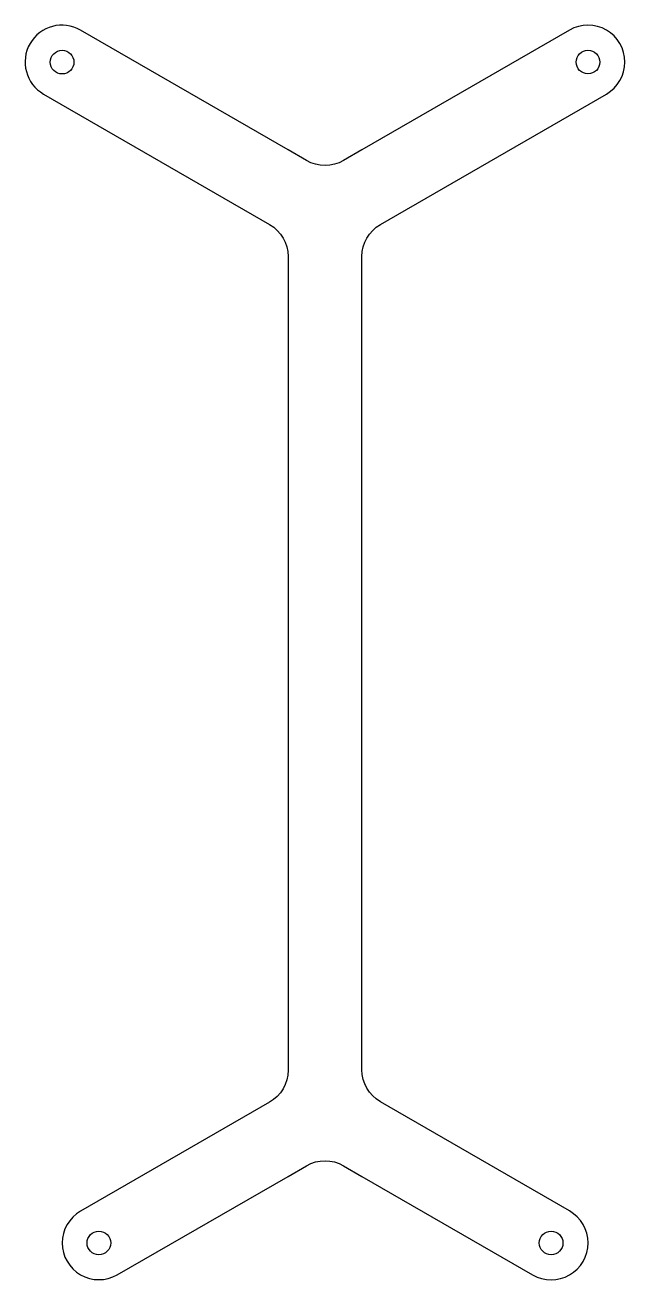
# Model space of a CAD drawing. Header units: millimetres. Extents: x -41 to 41, y -79 to 91.
import ezdxf

# ---------------------------------------------------------------- set-up
doc = ezdxf.new("R2010")
doc.units = ezdxf.units.MM

msp = doc.modelspace()

# ---------------------------------------------------------------- linework, layer by layer
for points in [[(38.1, 81.61, 1), (33.1, 90.27), (5, 74.05), (2.5, 72.61, -0.267949), (-2.5, 72.61), (-5, 74.05), (-33.1, 90.27, 1), (-38.1, 81.61), (-7.5, 63.95, -0.267949), (-5, 59.62), (-5, -50.54, -0.268263), (-7.51, -54.87), (-33.1, -69.61, 1), (-28.13, -78.21), (-5, -64.9), (-2.49, -63.45, -0.267636), (2.5, -63.45), (5, -64.9), (28.11, -78.24, 1), (33.11, -69.58), (7.5, -54.79, -0.267949), (5, -50.46), (5, 59.62, -0.267949), (7.5, 63.95)], [(33.11, -69.58), (7.5, -54.79, -0.267949), (5, -50.46), (5, 59.62, -0.267949), (7.5, 63.95), (38.1, 81.61, 1), (33.1, 90.27), (5, 74.05), (2.5, 72.61, -0.267949), (-2.5, 72.61), (-5, 74.05), (-33.1, 90.27, 1), (-38.1, 81.61), (-7.5, 63.95, -0.267949), (-5, 59.62), (-5, -50.54, -0.268263), (-7.51, -54.87), (-33.1, -69.61, 1), (-28.13, -78.21), (-5, -64.9), (-2.49, -63.45, -0.267636), (2.5, -63.45), (5, -64.9), (28.11, -78.24, 1)]]:
    msp.add_lwpolyline(points, format="xyb", close=True)
for centre in [(-35.59, 85.93), (35.6, 85.94), (-30.61, -73.91), (-30.61, -73.91), (-30.61, -73.91), (-30.61, -73.91), (30.61, -73.91)]:
    msp.add_circle(centre, 1.6)

doc.saveas('drawing.dxf')
